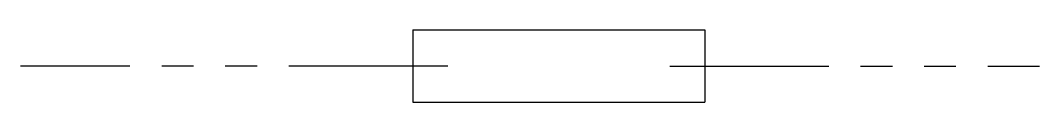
# Model space of a CAD drawing. Extents: x -20338.7 to -20278.6, y -11589 to -11584.7.
import ezdxf

# ---------------------------------------------------------------- set-up
doc = ezdxf.new("R2010")
doc.units = 0
doc.header["$MEASUREMENT"] = 0
doc.linetypes.add('PHANTOM2', pattern=[1.25, 0.625, -0.125, 0.125, -0.125, 0.125, -0.125])
doc.layers.add('1', color=7, linetype='CONTINUOUS')

msp = doc.modelspace()

# ---------------------------------------------------------------- linework, layer by layer
at = {"layer": '1', "color": 2}
for p, q in [((-20315.544, -11584.717), (-20298.34, -11584.717)), ((-20315.544, -11584.717), (-20315.544, -11588.991)), ((-20298.34, -11584.717), (-20298.34, -11588.991)), ((-20315.544, -11588.991), (-20298.34, -11588.991))]:
    msp.add_line(p, q, dxfattribs=at)
at = {"layer": '1', "color": 1, "linetype": 'PHANTOM2', "ltscale": 15}
for p, q in [((-20313.48, -11586.866), (-20338.686, -11586.866)), ((-20300.405, -11586.866), (-20278.598, -11586.866))]:
    msp.add_line(p, q, dxfattribs=at)

doc.saveas('drawing.dxf')
